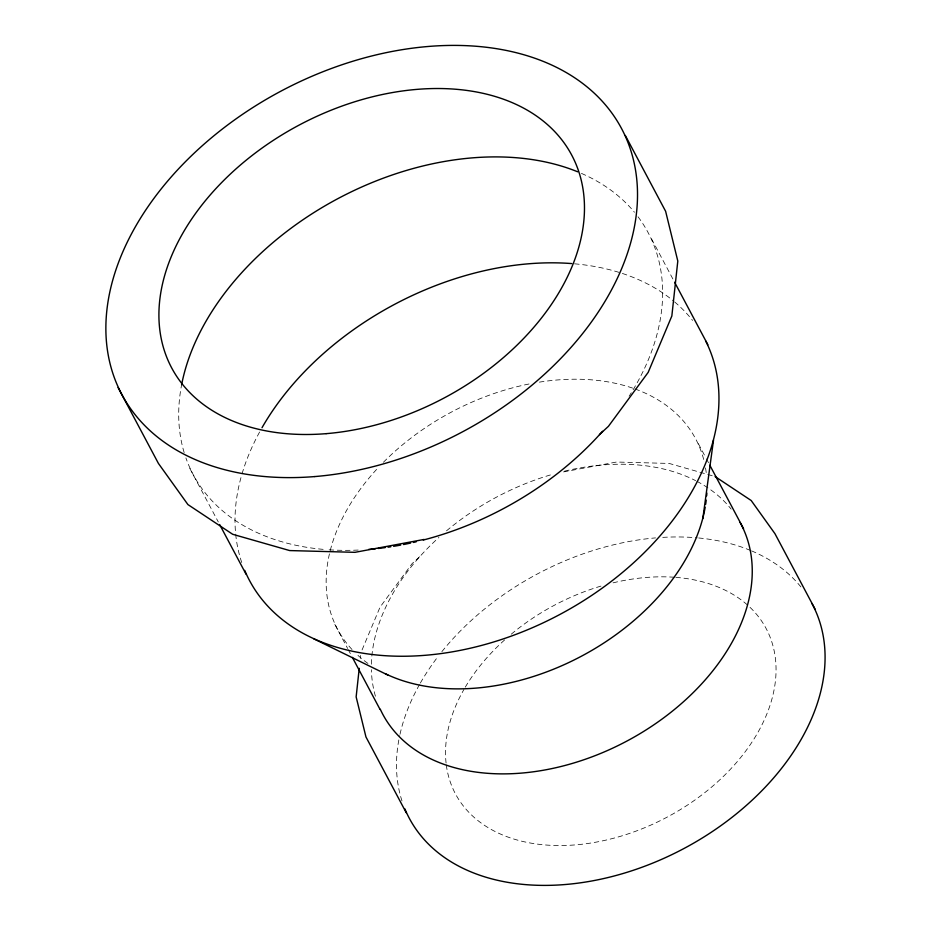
<?xml version="1.0" encoding="UTF-8"?>
<svg xmlns="http://www.w3.org/2000/svg" width="931" height="931" viewBox="0 0 931 931"><rect width="100%" height="100%" fill="white"/><g stroke="black" fill="none" stroke-linecap="round" stroke-linejoin="round"><path stroke-width="0.7" stroke-dasharray="4.66 3.49" d="M360.32 658.333L360.634 655.471M362.066 649.943L380.023 607.175L412.072 563.662L421.033 555.423M563.523 471.901L616.52 462.032L669.18 463.44L715.113 476.567M651.549 238.86L673.939 280.976M698.366 443.691L705.791 457.645M706.466 458.913L708.491 462.719M334.834 624.398L347.647 648.5M348.322 649.78L350.347 653.585M189.796 468.386L218.296 521.977M635.058 388.972A202.772 138.288 -28 0 1 704.069 460.973M705.523 467.944A202.772 138.288 -28 0 1 706.489 475.054M367.931 663.442A202.772 138.288 -28 0 1 356.142 653.69M352.023 649.512A202.772 138.288 -28 0 1 378.533 467.327M383.397 462.288A202.772 138.288 -28 0 1 530.81 383.642M539.386 382.129A202.772 138.288 -28 0 1 633.755 388.506M241.757 562.533A257.631 175.703 -28 0 1 241.664 475.113M242.048 473.809A257.631 175.703 -28 0 1 259.83 431.6M574.532 263.81A257.631 175.703 -28 0 1 673.555 301.027M674.626 301.935A257.631 175.703 -28 0 1 692.583 320.415M638.038 216.795A257.631 175.703 -28 0 1 629.123 396.222M358.214 550.058A257.631 175.703 -28 0 1 328.829 549.79M323.127 549.348A257.631 175.703 -28 0 1 185.909 457.947M184.163 452.594A257.631 175.703 -28 0 1 181.626 384.712M581.421 173.387A257.631 175.703 -28 0 1 634.442 212.233M750.025 607.349A175.959 120.006 -28 0 1 664.548 818.489A175.959 120.006 -28 0 1 446.24 764.502M446.077 763.036A175.959 120.006 -28 0 1 463.906 689.522M465.279 687.148A175.959 120.006 -28 0 1 504.672 639.888M511.27 634.174A175.959 120.006 -28 0 1 601.973 585.797M613.063 582.841A175.959 120.006 -28 0 1 674.405 577.255M675.836 577.36A175.959 120.006 -28 0 1 747.989 605.453M401.983 800.928A228.165 155.617 -28 0 1 399.678 735.711M400.004 734.268A228.165 155.617 -28 0 1 419.613 684.355M420.358 683.04A228.165 155.617 -28 0 1 438.28 656.227M441.864 651.677A228.165 155.617 -28 0 1 655.529 537.897M662.756 537.373A228.165 155.617 -28 0 1 697.261 537.839M698.657 537.967A228.165 155.617 -28 0 1 750.305 550.349M751.585 550.884A228.165 155.617 -28 0 1 800.951 586.995M375.437 696.225A202.772 138.288 -28 0 1 371.388 669.703M371.388 664.21A202.772 138.288 -28 0 1 438.897 537.466M446.508 530.833A202.772 138.288 -28 0 1 553.2 474.123M564.558 471.133A202.772 138.288 -28 0 1 695.632 480.652M696.935 481.327A202.772 138.288 -28 0 1 731.172 509.141"/><path stroke-width="1.4" d="M359.238 668.33L356.142 696.888L365.953 736.956L406.288 812.821M702.824 518.614L713.518 440.049M599.459 434.579L608.42 426.34L648.174 372.377L671.845 315.993L677.803 261.052L665.63 211.314L625.295 135.449M424.14 539.433L354.979 552.327L289.681 550.57L232.692 534.289L187.911 504.567L158.421 463.429L118.086 387.564M313.7 638.782L387.983 675.115M715.113 476.567L751.189 500.517L774.941 533.661L815.277 609.526M674.614 282.244L707.863 344.773M709.841 465.267L743.566 528.703M352.372 657.391L380.034 709.41M219.646 524.537L246.11 574.299M705.745 341.06A257.631 175.703 -28 0 1 550.361 619.359A257.631 175.703 -28 0 1 244.713 570.366M262.007 427.713A257.631 175.703 -28 0 1 571.692 263.578M706.85 493.058A202.772 138.288 -28 0 1 706.652 495.862M706.222 500.11A202.772 138.288 -28 0 1 705.651 504.369M705.186 507.22A202.772 138.288 -28 0 1 579.28 657.333A202.772 138.288 -28 0 1 385.411 673.753M602.555 431.286A257.631 175.703 -28 0 1 423.279 540.038M416.238 541.784A257.631 175.703 -28 0 1 413.422 542.447M410.594 543.076A257.631 175.703 -28 0 1 403.519 544.542M400.691 545.089A257.631 175.703 -28 0 1 393.638 546.322M390.834 546.776A257.631 175.703 -28 0 1 388.029 547.195M385.225 547.591A257.631 175.703 -28 0 1 378.277 548.464M375.519 548.766A257.631 175.703 -28 0 1 368.664 549.406M181.626 384.712A257.631 175.703 -28 0 1 336.661 199.292A257.631 175.703 -28 0 1 577.674 171.804M811.902 603.416A228.165 155.617 -28 0 1 677.524 851.842A228.165 155.617 -28 0 1 404.88 808.864M740.064 522.419A202.772 138.288 -28 0 1 624.177 742.496A202.772 138.288 -28 0 1 380.302 709.271M326.106 433.66A226.57 154.523 -28 0 0 574.485 160.702A226.57 154.523 -28 0 0 214.467 190.157A226.57 154.523 -28 0 0 326.106 433.66M314.748 476.567A283.024 193.02 -28 0 0 625.027 135.577A283.024 193.02 -28 0 0 175.296 172.375A283.024 193.02 -28 0 0 314.748 476.567"/></g></svg>
